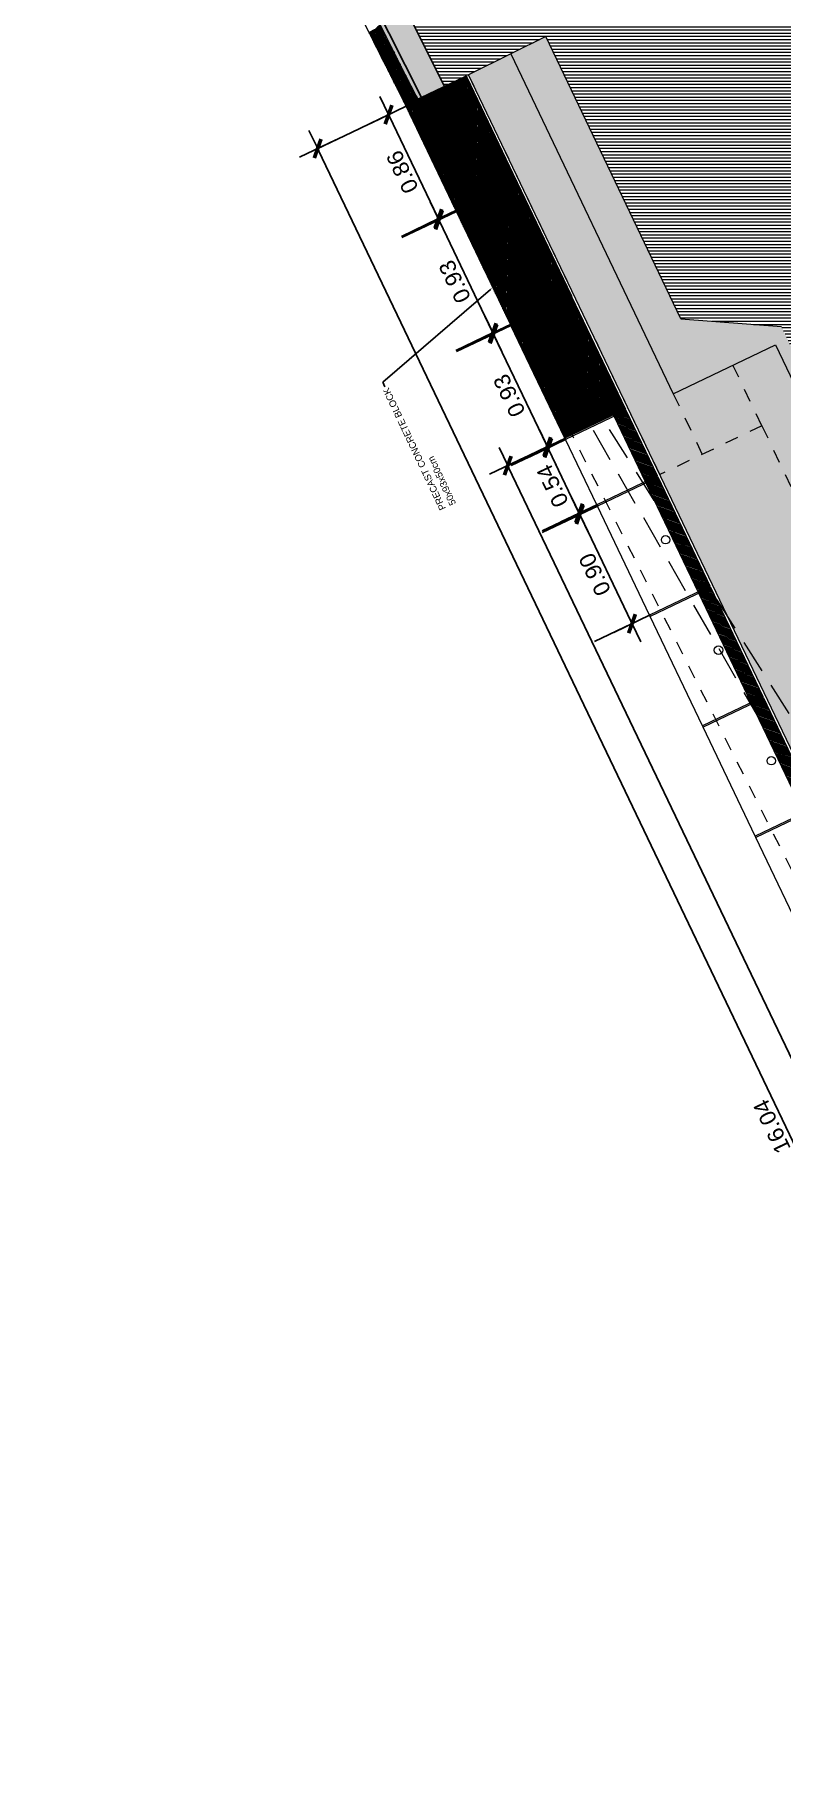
# Model space of a CAD drawing. Header units: metres. Extents: x 679304 to 680626, y 2747329 to 2750056.
# Drawn here: x 679416.84 to 679422.39, y 2747419.99 to 2747432.82 of the extents above; entities that cross this region are included whole.
import ezdxf
from ezdxf import colors
from ezdxf.entities.mleader import LeaderData, LeaderLine
from ezdxf.math import Vec2, Vec3

# ---------------------------------------------------------------- set-up
doc = ezdxf.new("R2010")
doc.units = ezdxf.units.M
doc.linetypes.add('HIDDEN', pattern=[0.375, 0.25, -0.125])
doc.linetypes.add('TRAZOS2', pattern=[9.524999999999999, 6.349999999999999, -3.174999999999999])
doc.layers.add('-aux', color=50, linetype='Continuous', plot=False)
doc.layers.add('00_Aux', color=5, linetype='Continuous', plot=False)
for name, color, linetype in [('01-TX', 7, 'Continuous'), ('01-TX-Dimensions_1-50', 157, 'Continuous'), ('COTAUX', 7, 'Continuous')]:
    doc.layers.add(name, color=color, linetype=linetype)
for name, color, linetype, lineweight in [('02-L-projecció', 6, 'Continuous', 5), ('02-L-seccionat', 4, 'Continuous', 5), ('3-TR Formigó', 252, 'Continuous', 0), ('3-TR terra compactada', 45, 'Continuous', 0)]:
    doc.layers.add(name, color=color, linetype=linetype, lineweight=lineweight)
for name, color, linetype, lineweight, true_color in [('02-L-projecció 2', 251, 'Continuous', 5, 0x636363), ('3-TR D formigó', 251, 'Continuous', 5, 0x666666), ('3-TR tot_u', 8, 'Continuous', 5, 0x787878)]:
    doc.layers.add(name, color=color, linetype=linetype, lineweight=lineweight, true_color=true_color)
doc.layers.add('EIT_3 TR sorra', color=9, linetype='Continuous', true_color=0xd8ceb0)
doc.styles.get("Standard").update_dxf_attribs({"font": 'arial.ttf'})
doc.dimstyles.new('E50', dxfattribs={"dimscale": 0.03, "dimtxt": 4, "dimasz": 0.5, "dimexe": 0.1, "dimexo": 15, "dimgap": 1, "dimtad": 1, "dimzin": 0, "dimdsep": 46, "dimtxsty": 'Standard', "dimblk1": 'LINCOT200', "dimblk2": 'LINCOT200', "dimsah": 1, "dimcen": 0.1, "dimdle": 0.1, "dimclrt": 256, "dimadec": 0, "dimazin": 0, "dimtfac": 0.0153846153846154, "dimtofl": 0, "dimtmove": 0, "dimatfit": 3, "dimldrblk": 'LINCOT200', "dimfxl": 1, "dimtolj": 1, "dimtzin": 0, "dimarcsym": 0})
pattern_1 = [(46.64256028450677, (-13.89004704868421, 36.61909676110372), (-0.0069254832040539, 0.0065393659777051), []), (136.6425602845066, (-13.89004704868421, 36.61909676110372), (-0.0065393659777051, -0.0069254832040539), [])]

# ---------------------------------------------------------------- blocks, each defined once
blk = doc.blocks.new('Long section P1')
at = {"layer": '3-TR D formigó'}
h = blk.add_hatch(dxfattribs=at)
h.set_pattern_fill('_USER', color=256, scale=0.008, angle=45.00369072608052, pattern_type=0)
h.set_pattern_definition([(153.2802747297608, (0.9859882984310387, 6.743982388172298), (-0.0035970122701185, -0.0071457331834191), [])])
h.paths.add_polyline_path([(27.17510962532833, 6.804863154888153), (28.10510962642729, 6.804863154422491), (28.10510962735861, 6.304452505428344), (27.17510962765664, 6.304452505428344)])
h = blk.add_hatch(color=256, dxfattribs=at)
h.dxf.hatch_style = 1
h.paths.add_polyline_path([(28.1151096271351, 6.804452502168715), (28.10510962735861, 6.804452501703053), (28.10510963015259, 6.304021812276914), (28.11510962946341, 6.304021812509745)])
h = blk.add_hatch(dxfattribs=at)
h.set_pattern_fill('_USER', color=256, scale=0.008, angle=45.00369072608052, pattern_type=0)
h.set_pattern_definition([(153.2802747297608, (1.925988298375159, 6.743982388172298), (-0.0035970122701185, -0.0071457331834191), [])])
h.paths.add_polyline_path([(28.11510962666944, 6.804863154422491), (29.0451096277684, 6.804863154655322), (29.04510962823406, 6.304452505428344), (28.11510962806642, 6.304452505195513)])
h = blk.add_hatch(color=256, dxfattribs=at)
h.dxf.hatch_style = 1
h.paths.add_polyline_path([(29.0551096284762, 6.80445250403136), (29.04510962869972, 6.804452503565698), (29.04510963102803, 6.304021814139559), (29.05510963080451, 6.304021813906729)])
h = blk.add_hatch(dxfattribs=at)
h.set_pattern_fill('_USER', color=256, scale=0.008, angle=45.00369072608052, pattern_type=0)
h.set_pattern_definition([(153.2802747297608, (3.072625186294317, 6.743551698047667), (-0.0035970122701185, -0.0071457331834191), [])])
h.paths.add_polyline_path([(29.05510962707922, 6.804432464763522), (29.91329468833283, 6.80443246429786), (29.91329468879849, 6.304021815769374), (29.0551096284762, 6.304021815769374)])
h = blk.add_hatch(color=256, dxfattribs=at)
h.dxf.hatch_style = 1
h.paths.add_polyline_path([(29.92329468810931, 6.804452505894005), (29.91329468879849, 6.804452505661174), (29.9132946911268, 6.304021816235035), (29.92329469090328, 6.304021815769374)])
h = blk.add_hatch(dxfattribs=at)
h.set_pattern_fill('_USER', color=256, scale=0.008, angle=45.00369072608052, pattern_type=0)
h.set_pattern_definition([(45.00369072608051, (14.82420446397737, 0.6952112559229136), (-0.0056572186258434, 0.0056564898496692), [])])
h.paths.add_polyline_path([(23.89304042886942, 6.304559259908273), (24.79304042924196, 6.304559260141104), (24.79304042831063, 6.404559285845607), (23.89304042933509, 6.404559285845607)])
h = blk.add_hatch(color=256, dxfattribs=at)
h.dxf.hatch_style = 1
h.paths.add_polyline_path([(24.80424042884261, 6.404559286311268), (24.79304042831063, 6.404559285845607), (24.79304042924196, 6.304559259209781), (24.80424042930827, 6.304559259675443)])
h = blk.add_hatch(dxfattribs=at)
h.set_pattern_fill('_USER', color=256, scale=0.008, angle=45.00369072608052, pattern_type=0)
h.set_pattern_definition([(45.00369072608051, (15.7354044644162, 0.6952112559229136), (-0.0056572186258434, 0.0056564898496692), [])])
h.paths.add_polyline_path([(24.80424042930827, 6.304559260141104), (25.70424042921513, 6.304559260141104), (25.70424042921513, 6.404559285612776), (24.80424042884261, 6.404559286311268)])
h = blk.add_hatch(color=256, dxfattribs=at)
h.dxf.hatch_style = 1
h.paths.add_polyline_path([(25.71544042928144, 6.404559285845607), (25.70424042921513, 6.404559285612776), (25.70424042921513, 6.30455925874412), (25.71544042881579, 6.304559259675443)])
h = blk.add_hatch(dxfattribs=at)
h.set_pattern_fill('_USER', color=256, scale=0.008, angle=45.00369072608052, pattern_type=0)
h.set_pattern_definition([(45.00369072608051, (16.64660446438938, 0.6952112554572523), (-0.0056572186258434, 0.0056564898496692), [])])
h.paths.add_polyline_path([(25.71544042881579, 6.304559260141104), (26.61544042918831, 6.304559259908273), (26.61544042918831, 6.404559285845607), (25.71544042928144, 6.404559285845607)])
h = blk.add_hatch(color=256, dxfattribs=at)
h.dxf.hatch_style = 1
h.paths.add_polyline_path([(26.62664042925462, 6.404559286311268), (26.61544042918831, 6.404559285845607), (26.61544042918831, 6.30455925874412), (26.6266404283233, 6.304559259675443)])
h = blk.add_hatch(dxfattribs=at)
h.set_pattern_fill('_USER', color=256, scale=0.008, angle=45.00369072608052, pattern_type=0)
h.set_pattern_definition([(45.00369072608051, (17.55780446436256, 0.6952112559229136), (-0.0056572186258434, 0.0056564898496692), [])])
h.paths.add_polyline_path([(27.16390962526202, 6.304559260141104), (27.16390962619334, 6.404559285845607), (26.62664042925462, 6.404559286311268), (26.62664042925462, 6.304559259675443)])
h = blk.add_hatch(color=256, dxfattribs=at)
h.dxf.hatch_style = 1
h.paths.add_polyline_path([(27.17510962532833, 6.404452504590153), (27.16390962619334, 6.404452504124492), (27.16390962526202, 6.304452477721497), (27.17510962486267, 6.304452478652819)])
h = blk.add_hatch(dxfattribs=at)
h.set_pattern_fill('ANSI33', color=256, scale=0.008)
h.set_pattern_definition([(45, (0.9324492402374744, 4.456153837032616), (-0.0359210244842766, 0.0359210244842766), []), (45, (0.9683702802285552, 4.456153837498277), (-0.0359210244842766, 0.0359210244842766), [0.0254, -0.0127])])
h.paths.add_polyline_path([(27.23019151343033, 4.99273471115157), (27.60592488572001, 5.643524000653997), (29.93329225039826, 5.643679985338345), (29.92875551243059, 5.934452500880302), (27.12664042785764, 5.934452504268847), (27.12664042878896, 5.092734711244702), (21.65944042894989, 5.092734711244702), (21.65944042988122, 4.441945421742275), (16.1922404281795, 4.441945421975106), (16.1922404281795, 3.870162899605929), (10.72504042787477, 3.870162899605929), (10.71988787036389, 3.770163531182333), (16.29224042873829, 3.770156301558017), (16.62236303137615, 4.341945421649143), (21.76299151498824, 4.341945421881973), (22.13872488681227, 4.992734710918739)])
at = {"layer": '3-TR Formigó'}
h = blk.add_hatch(dxfattribs=at)
h.set_pattern_fill('ANSI37', color=256, scale=0.003, angle=-16.63348232571425, style=0)
h.set_pattern_definition(pattern_1)
edge = h.paths.add_edge_path()
edge.add_line((30.11827202606947, 6.707743646344169), (30.11810098402202, 6.715937640983611))
edge.add_arc((30.06969397282228, 6.714927203487604), 0.0484175559456408, 1.195806237240635, 17.19482536362935)
edge.add_line((30.11594750918448, 6.729240487329661), (30.10956933908165, 6.749851603759452))
edge.add_arc((30.16415985440835, 6.766744796419516), 0.0571445912452475, 181.1958136972786, 197.1948328235611, ccw=False)
edge.add_line((30.10702770855278, 6.765552224824205), (30.10616944916546, 6.806668542092666))
edge.add_line((30.10616944916546, 6.806668541859835), (30.10537241632119, 6.806651904946193))
edge.add_line((30.10537241585553, 6.806651905179023), (30.10535480175168, 6.807495797984302))
edge.add_line((30.10535480175168, 6.80749579751864), (29.95956068905071, 6.804452503798529))
edge.add_line((29.95956068951637, 6.80445250403136), (29.95957830734551, 6.803608609596267))
edge.add_line((29.95957830734551, 6.803608609130606), (29.9587812749669, 6.803591976175084))
edge.add_line((29.9587812749669, 6.803591976873576), (29.95963953342289, 6.762475655879825))
edge.add_arc((29.90250739455223, 6.761283084750175), 0.0571445835472779, -14.803205982344593, 1.1958131439376984, ccw=False)
edge.add_line((29.95775529835373, 6.746682651806622), (29.95224278047681, 6.725823325803503))
edge.add_arc((29.99905330687762, 6.713452644180506), 0.0484175500573423, 165.196788977566, 181.1958081039554)
edge.add_line((29.95064630173147, 6.712442205520346), (29.9508173414506, 6.704248212045058))
edge.add_line((29.9508173414506, 6.704248211812227), (30.11827202606947, 6.707743646344169))
h = blk.add_hatch(dxfattribs=at)
h.set_pattern_fill('ANSI37', color=256, scale=0.003, angle=-16.63348232571425, style=0)
h.set_pattern_definition(pattern_1)
edge = h.paths.add_edge_path()
edge.add_line((30.21321450360119, 6.709721901919692), (30.21304346434772, 6.71791589539498))
edge.add_arc((30.16463644430042, 6.716905450448393), 0.0484175647144351, 1.195814585539368, 17.19483371192836)
edge.add_line((30.21088998671621, 6.731218744069337), (30.20451181568205, 6.751829858403652))
edge.add_arc((30.25910233613104, 6.768723047804087), 0.0571445948394351, 181.1958097152631, 197.1948288415452, ccw=False)
edge.add_line((30.20197018608451, 6.767530479934066), (30.20111192762852, 6.808646795339882))
edge.add_line((30.20111192762852, 6.808646795805543), (30.20031489524991, 6.808630159823223))
edge.add_line((30.20031489524991, 6.808630159590393), (30.20029728021473, 6.809474052395671))
edge.add_line((30.20029727974907, 6.80947405216284), (30.12701544864103, 6.807944371830672))
edge.add_line((30.12701544864103, 6.807944371830672), (30.12703306367621, 6.807100479491055))
edge.add_line((30.12703306414187, 6.807100479723885), (30.12623603222892, 6.807083847001194))
edge.add_line((30.12623603222892, 6.807083847001194), (30.12709429161623, 6.765967525774613))
edge.add_arc((30.06996215274558, 6.764774954412132), 0.0571445843779168, -14.803205882980308, 1.1958132433018136, ccw=False)
edge.add_line((30.12521005654708, 6.750174521468579), (30.11969753773883, 6.729315194766968))
edge.add_arc((30.1665080669336, 6.716944516636431), 0.0484175521528507, 165.1967932611937, 181.1958123875828)
edge.add_line((30.11810106085614, 6.715934073785319), (30.11827210243791, 6.707740080310031))
edge.add_line((30.11827210243791, 6.707740080310031), (30.21321450406686, 6.709721901919692))
h = blk.add_hatch(dxfattribs=at)
h.set_pattern_fill('ANSI37', color=256, scale=0.003, angle=-16.63348232571425, style=0)
h.set_pattern_definition(pattern_1)
edge = h.paths.add_edge_path()
edge.add_line((30.30815675947815, 6.711710789706557), (30.30798572069034, 6.719904782483354))
edge.add_arc((30.25957870017737, 6.718894334509968), 0.048417565249147, 1.195818494343008, 17.19483762073197)
edge.add_line((30.30583224259317, 6.73320763092488), (30.29945407155901, 6.753818745492026))
edge.add_arc((30.35404458828271, 6.770711933262646), 0.0571445912689597, 181.19580859546, 197.1948277217425, ccw=False)
edge.add_line((30.29691244289279, 6.769519366323947), (30.29605418350548, 6.810635682661086))
edge.add_line((30.29605418303982, 6.810635682661086), (30.29525715112686, 6.810619047377258))
edge.add_line((30.29525715019554, 6.810619047842919), (30.29523953562602, 6.811462938785552))
edge.add_line((30.29523953655735, 6.811462938087061), (30.22195770544931, 6.809933260316029))
edge.add_line((30.22195770544931, 6.809933260548859), (30.22197532001883, 6.809089366812258))
edge.add_line((30.22197532001883, 6.809089366812258), (30.22117828857154, 6.809072733391076))
edge.add_line((30.22117828810588, 6.809072733856737), (30.22203654749319, 6.767956412397325))
edge.add_arc((30.16490441001952, 6.766763838008046), 0.05714458315087, -14.803202650999026, 1.1958164752833227, ccw=False)
edge.add_line((30.22015231335536, 6.752163408091291), (30.21463979361579, 6.731304082321003))
edge.add_arc((30.26145032420755, 6.718933407682925), 0.0484175517564429, 165.1967971929975, 181.1958163193866)
edge.add_line((30.21304331719875, 6.717922961106523), (30.21321435784921, 6.709728968329727))
edge.add_line((30.21321435784921, 6.709728968795388), (30.30815675947815, 6.711710789939388))
h = blk.add_hatch(dxfattribs=at)
h.set_pattern_fill('ANSI37', color=256, scale=0.003, angle=-16.63348232571425, style=0)
h.set_pattern_definition(pattern_1)
edge = h.paths.add_edge_path()
edge.add_line((30.53934314008802, 6.716536550316959), (30.53917210036889, 6.724730543792247))
edge.add_arc((30.49076508637518, 6.723720098379999), 0.0484175589339795, 1.195815692870573, 17.19483481925908)
edge.add_line((30.53701862320304, 6.738033390138298), (30.53064045310021, 6.758644505636766))
edge.add_arc((30.5852309721522, 6.775537699460983), 0.0571445953741468, 181.1958130271206, 197.1948321534027, ccw=False)
edge.add_line((30.52809882164002, 6.774345128331333), (30.5272405622527, 6.815461446065455))
edge.add_line((30.52724056318402, 6.815461446065455), (30.52644353173673, 6.81544480822049))
edge.add_line((30.52644353173673, 6.81544480798766), (30.52642591577023, 6.816288700094446))
edge.add_line((30.52642591577023, 6.816288699861615), (30.32689793175086, 6.812123770359903))
edge.add_line((30.32689793128521, 6.812123770825564), (30.32691554585472, 6.811279877321794))
edge.add_line((30.32691554585472, 6.811279877088963), (30.32611851533875, 6.811263242503628))
edge.add_line((30.32611851580441, 6.811263242270797), (30.3269767742604, 6.770146923372521))
edge.add_arc((30.26984462793917, 6.76895435154438), 0.0571445918536634, -14.803204988702817, 1.195814137579589, ccw=False)
edge.add_line((30.32509253919125, 6.754353917669504), (30.31958001991734, 6.733494591433554))
edge.add_arc((30.36639054864645, 6.72112391446717), 0.0484175511240079, 165.1967951098214, 181.1958142362106)
edge.add_line((30.31798354256898, 6.720113470684736), (30.3181545836851, 6.71191947767511))
edge.add_line((30.3181545836851, 6.711919477442279), (30.53934314008802, 6.71653655054979))
at = {"layer": '3-TR terra compactada'}
h = blk.add_hatch(dxfattribs=at)
h.set_pattern_fill('LINE', color=256, scale=0.0075, angle=-115.5575462492015, style=0)
h.set_pattern_definition([(244.4424537507984, (1.000000000465661, 2.499999999534338), (0.0214825048844089, -0.0102731270867905), [])])
h.paths.add_polyline_path([(10.71988786989823, 5.267380715497663), (10.46988786989823, 5.267380715497663), (3.121245155110955, 2.934974295552819), (3.121245155110955, 2.301979742245748), (2.170754761900752, 2.301979742478579), (2.170754756778478, 2.684450435684993), (1.84492399264127, 2.687072572764009), (0, 2.722765030805021), (-4.656613e-10, 0), (34.51064929459244, 0), (34.51531785260886, 6.562653443310409), (29.9232946918346, 6.482318322639912), (29.93329225039854, 5.643679985320426), (27.60592488572001, 5.643524000653997), (27.23019151389599, 4.99273470765911), (22.13872488681227, 4.992734710918739), (21.76299151498824, 4.341945421881973), (16.62236303137615, 4.341945421649143), (16.29224042873829, 3.770156301558017), (10.71988787036389, 3.770163531182333)])
at = {"layer": '3-TR tot_u'}
h = blk.add_hatch(dxfattribs=at)
h.set_pattern_fill('AR-CONC', color=256, scale=0.0003, angle=91.91934116599445)
h.set_pattern_definition([(141.9193411659944, (0, 0), (0.0029484937811167, 0.0547848894337911), [0.005715, -0.062865]), (86.91934116599444, (0, 0), (-0.0569307791074688, -0.01248678934696), [0.004572, -0.050292175251]), (192.3707858659943, (0.0002457080408931, 0.0045653926208615), (-0.053982282986452, 0.042298100020959), [0.00485700264, -0.05342707338]), (138.1035411659945, (-0.0152314500883222, -0.0005104267038405), (0.0098818830942187, 0.0817005185046105), [0.0085725, -0.0942975]), (188.5548987759944, (-0.0144079672172666, 0.0062979436479509), (-0.0765715746196891, 0.0686952025988613), [0.007285506942, -0.080140682448]), (83.10349233599452, (-0.0152314500883222, -0.0005104267038405), (-0.0765715746161699, 0.0686952026030237), [0.006857990121, -0.075437919576]), (112.9193411659944, (-0.0116788009181619, 0.0072329048998654), (0.0291389610729886, 0.046486336095682), [0.005715, -0.062865]), (57.91934116599447, (-0.0116788009181619, 0.0072329048998654), (-0.0558463615775727, 0.0166795287715635), [0.004572, -0.050292]), (163.3707861659945, (-0.0092505537904799, 0.011106766294688), (-0.0267074007862293, 0.0631658647563311), [0.00485700264, -0.05342698128]), (129.4193411659944, (0, 0), (-0.0253833137763257, 7.64717712154e-05), [0, -0.0496824, 0, -0.051054, 0, -0.0504825]), (99.41934116599445, (0, 0), (-0.0307086994852613, 0.0190280612286989), [0, -0.0291084, 0, -0.0485394, 0, -0.0192405]), (59.41934116599445, (0.0005691265687346, -0.0169830669183284), (0.0003552762342124, 0.0407119183935983), [0, -0.01905, 0, -0.059436, 0, -0.078867]), (49.41934116599447, (0.0008243387565017, -0.0245987917296589), (-0.0091120353357854, 0.0441583433365859), [0, -0.024765, 0, -0.0394716, 0, -0.056007])])
h.paths.add_polyline_path([(29.92329469276592, 6.482236565556377), (34.51064929412678, 6.562571686226874), (34.51064929459244, 6.769649593159556), (29.92329469230026, 6.673365999944508)])
h = blk.add_hatch(dxfattribs=at)
h.set_pattern_fill('AR-CONC', color=256, scale=0.001, angle=90.26570526823643)
h.set_pattern_definition([(140.2657052682364, (0, 0), (0.015094048204164, 0.1822566261451429), [0.01905, -0.2095499999999999]), (85.26570526823643, (0, 0), (-0.1908913524536957, -0.0361290523655072), [0.01524, -0.1676405841699999]), (190.7171499682364, (0.0012578340247273, 0.0151880029588938), (-0.1757972964594494, 0.1461275733350754), [0.0161900088, -0.1780902445999999]), (136.4499052682364, (-0.0507994536310434, -0.0002355808392167), (0.0407847698064164, 0.2712710937435791), [0.028575, -0.3143249999999999]), (186.9012628782364, (-0.0474007506854832, 0.0223703235387802), (-0.248524405585019, 0.2362541636179226), [0.02428502314, -0.26713560816]), (81.4498564382365, (-0.0507994536310434, -0.0002355808392167), (-0.2485244055728927, 0.236254163631453), [0.02285996707, -0.25145973192]), (111.2657052682364, (-0.0382173806428909, 0.0252230414189398), (0.1015609996681333, 0.1520870071589396), [0.01905, -0.2095499999999999]), (56.26570526823645, (-0.0382173806428909, 0.0252230414189398), (-0.1844725872360155, 0.0609472077343225), [0.01524, -0.16764]), (161.7171502682364, (-0.0297539639286697, 0.0378969581797719), (-0.0829115885169779, 0.2130342145507936), [0.0161900088, -0.1780899375999999]), (127.7657052682364, (0, 0), (-0.0845684527995312, 0.0026964532210802), [0, -0.165608, 0, -0.17018, 0, -0.168275]), (97.76570526823637, (0, 0), (-0.1004893681048352, 0.066354365092064), [0, -0.097028, 0, -0.1617979999999999, 0, -0.064135]), (57.76570526823642, (0.0002626720815897, -0.0566413912456483), (0.0050998925121989, 0.1356157037433498), [0, -0.0635, 0, -0.1981199999999999, 0, -0.2628899999999998]), (47.76570526823642, (0.0003804634325206, -0.0820411178283394), (-0.0261131541353712, 0.1480096753778696), [0, -0.08255, 0, -0.1315719999999999, 0, -0.1866899999999999])])
h.paths.add_polyline_path([(21.15944042848423, 6.284452497027814), (15.6922404281795, 6.284452489111572), (15.69224042864516, 4.791945421602576), (21.15944042894989, 4.791945422068238), (21.15944042894989, 5.442734710872173)])
h.paths.add_polyline_path([(16.1922404281795, 4.441945421975106), (15.69224042911082, 4.441945421975106), (15.69224042864516, 4.2201628992334), (16.19224042864516, 4.2201628992334)])
h.paths.add_polyline_path([(21.65944042894989, 4.791945422068238), (21.15944042894989, 4.791945422068238), (15.69224042864516, 4.791945421602576), (15.69224042911082, 4.441945421975106), (16.1922404281795, 4.441945421975106), (21.65944042988122, 4.441945421742275)])
h.paths.add_polyline_path([(21.65944042894989, 5.092734711244702), (21.15944042988122, 5.092734711244702), (21.15944042894989, 4.791945422068238), (21.65944042894989, 4.791945422068238)])
h.paths.add_polyline_path([(27.12664042878896, 5.092734711244702), (27.12664042878896, 5.442734711803495), (21.15944042894989, 5.442734710872173), (21.15944042988122, 5.092734711244702)])
h.paths.add_polyline_path([(27.12664042785764, 5.442734711570665), (27.12664042808866, 5.934452500646561), (29.92875551190955, 5.93445249818934), (29.923294685781, 6.284452503779903), (21.15944042848423, 6.284452497027814), (21.15944042894989, 5.442734710872173)])
at = {"layer": 'EIT_3 TR sorra'}
h = blk.add_hatch(dxfattribs=at)
h.set_pattern_fill('ANSI36', color=256, scale=0.001075, angle=0.6283595742543245, style=0, double=1)
h.set_pattern_definition([(45.62835957425428, (2.250301951542496, -64.10612964630127), (0.0017371882011027, 0.0066564220950937), [0.0085328125000001, -0.0017065625, 0, -0.0017065625])])
edge = h.paths.add_edge_path()
edge.add_line((29.95081748394296, 6.704241342842578), (29.92329469230026, 6.703680438222363))
edge.add_line((29.92329469230026, 6.703680438455194), (29.92329469230026, 6.802961041452363))
edge.add_line((29.92329469323158, 6.802961040986701), (29.95878134481609, 6.803588601527735))
edge.add_line((29.95878134388476, 6.803588601993396), (29.95963967405259, 6.762468786211684))
edge.add_arc((29.90250753145665, 6.761276211123913), 0.0571445881346007, -14.80320205482792, 1.1958170714829066, ccw=False)
edge.add_line((29.95775543991476, 6.746675780974328), (29.9522429201752, 6.725816456833854))
edge.add_arc((29.99905344424769, 6.713445782661437), 0.048417545942502, 165.1967963721671, 181.1958154983801)
edge.add_line((29.9506464432925, 6.71243533771485), (29.95081748394296, 6.70424134330824))
edge.add_line((29.95081748394296, 6.704241342842578), (29.92329469230026, 6.703680438222363))
h = blk.add_hatch(dxfattribs=at)
h.set_pattern_fill('ANSI36', color=256, scale=0.001075, angle=0.6283595742543245, style=0, double=1)
h.set_pattern_definition([(45.62835957425428, (2.155359480530023, -64.10810816427693), (0.0017371882011027, 0.0066564220950937), [0.0085328125000001, -0.0017065625, 0, -0.0017065625])])
edge = h.paths.add_edge_path()
edge.add_line((30.11827210197225, 6.707740081707015), (30.1181010613218, 6.715934075647965))
edge.add_arc((30.06969405570999, 6.714923632331192), 0.0484175509680829, 1.195813207917094, 17.19483233402907)
edge.add_line((30.11594758508727, 6.729236920364201), (30.1095694154501, 6.749848040519282))
edge.add_arc((30.16415993217379, 6.76674123480916), 0.057144593164391, 181.1958150851755, 197.1948342113936, ccw=False)
edge.add_line((30.10702778445557, 6.765548661351203), (30.10616945382208, 6.806668473873287))
edge.add_line((30.10616945382208, 6.806668473640456), (30.12623596098274, 6.807087337365373))
edge.add_line((30.12623596098274, 6.807087337598204), (30.12709429208189, 6.765967526938766))
edge.add_arc((30.06996213598177, 6.76477495371364), 0.0571446018212275, -14.803203796346224, 1.1958153299643186, ccw=False)
edge.add_line((30.12521005701274, 6.750174517743289), (30.11969753773883, 6.729315194999799))
edge.add_arc((30.16650805762038, 6.716944518499076), 0.0484175430163579, 165.1967919712658, 181.195811097478)
edge.add_line((30.11810105992481, 6.715934076812118), (30.11827210150659, 6.707740081474184))
h = blk.add_hatch(dxfattribs=at)
h.set_pattern_fill('ANSI36', color=256, scale=0.001075, angle=0.6283595742543245, style=0, double=1)
h.set_pattern_definition([(45.62835957425428, (2.41775664081797, -64.1026344045531), (0.0017371882011027, 0.0066564220950937), [0.0085328125000001, -0.0017065625, 0, -0.0017065625])])
edge = h.paths.add_edge_path()
edge.add_line((30.21321457950398, 6.709718404803425), (30.21304353652522, 6.717912397813051))
edge.add_arc((30.16463652113453, 6.716901955660432), 0.0484175600516579, 1.195811467825424, 17.1948305939375)
edge.add_line((30.21089006122202, 6.731215244391933), (30.20451189205051, 6.751826363382861))
edge.add_arc((30.25910240644589, 6.76871955441311), 0.0571445901523396, 181.1958121754126, 197.194831301631, ccw=False)
edge.add_line((30.20197026105598, 6.767526984680444), (30.20111192995682, 6.808646796736866))
edge.add_line((30.20111192949116, 6.808646796038374), (30.22117843711749, 6.809065662557259))
edge.add_line((30.22117843758315, 6.809065662790089), (30.22203676775098, 6.767945849336683))
edge.add_arc((30.16490462422371, 6.766753277741372), 0.0571445885310086, -14.803205386173317, 1.1958137401375097, ccw=False)
edge.add_line((30.22015253268182, 6.752152844332158), (30.21464001387358, 6.731293520424515))
edge.add_arc((30.26145053794607, 6.71892283950001), 0.048417547565957, 165.1967886258321, 181.195807752045)
edge.add_line((30.21304353512824, 6.717912400607019), (30.21321457857266, 6.709718403406441))
h = blk.add_hatch(dxfattribs=at)
h.set_pattern_fill('ANSI36', color=256, scale=0.001075, angle=0.6283595742543245, style=0, double=1)
h.set_pattern_definition([(45.62835957425428, (2.617639122530817, -64.09845500346273), (0.0017371882011027, 0.0066564220950937), [0.0085328125000001, -0.0017065625, 0, -0.0017065625])])
edge = h.paths.add_edge_path()
edge.add_line((30.31815465539694, 6.711915985681116), (30.30815683491528, 6.711707291426137))
edge.add_line((30.30815683491528, 6.711707291193306), (30.30798579286784, 6.719901283970102))
edge.add_arc((30.25957878027111, 6.71889084437862), 0.0484175570396068, 1.195808033591533, 17.19482715970392)
edge.add_line((30.30583231756464, 6.733204130083322), (30.29945414699614, 6.753815249772742))
edge.add_arc((30.35404465999454, 6.770708438474684), 0.0571445874076442, 181.1958109215789, 197.1948300477975, ccw=False)
edge.add_line((30.2969125173986, 6.769515869906172), (30.29605418583378, 6.810635682661086))
edge.add_line((30.29605418536812, 6.810635682428255), (30.32611851440743, 6.811263242736458))
edge.add_line((30.32611851533875, 6.811263242736458), (30.3269768464379, 6.770143429283052))
edge.add_arc((30.26984470058233, 6.768950855359435), 0.0571445916553602, -14.803203323043988, 1.1958158032663846, ccw=False)
edge.add_line((30.32509261136875, 6.754350423347204), (30.3195800925605, 6.733491099439561))
edge.add_arc((30.36639061477035, 6.72112042363733), 0.0484175444794281, 165.1967941717165, 181.1958132979297)
edge.add_line((30.31798361521214, 6.720109981019049), (30.31815465539694, 6.711915985913947))
edge.add_line((30.31815465539694, 6.711915985681116), (30.30815683491528, 6.711707291426137))
h = blk.add_hatch(dxfattribs=at)
h.set_pattern_fill('ANSI36', color=256, scale=0.001075, angle=0.6283595742543245, style=0, double=1)
h.set_pattern_definition([(63.90440218447532, (47.94241505255922, 255.3754682918079), (-0.0004378649458584, 0.006865424403727), [0.0085328125000001, -0.0017065625, 0, -0.0017065625])])
h.paths.add_polyline_path([(29.92329469230026, 6.673365999944508), (34.51064929459244, 6.769649593159556), (34.48913528909907, 6.798973392229527), (29.92329469230026, 6.703680438455194)])
at = {"layer": '-aux'}
for points in [[(28.1151096271351, 6.804452502168715), (28.10510962735861, 6.804452501703053), (28.10510963015259, 6.304021812276914), (28.11510962946341, 6.304021812509745)], [(29.0551096284762, 6.80445250403136), (29.04510962869972, 6.804452503565698), (29.04510963102803, 6.304021814139559), (29.05510963080451, 6.304021813906729)], [(29.92329468810931, 6.804452505894005), (29.91329468879849, 6.804452505661174), (29.9132946911268, 6.304021816235035), (29.92329469090328, 6.304021815769374)]]:
    blk.add_lwpolyline(points, close=True, dxfattribs=at)
for points in [[(29.95081748394296, 6.704241342842578), (29.92329469230026, 6.703680438455194), (29.92329469323158, 6.802961040986701), (29.95878134388476, 6.803588601993396), (29.95963967405259, 6.762468785978853, -0.0699225111484148), (29.95775543991476, 6.746675780974328), (29.95224292110652, 6.725816456601023, 0.0699225111479849), (29.9506464432925, 6.71243533771485), (29.95081748394296, 6.704241342842578), (29.92329469230026, 6.703680438455194)], [(30.11827210150659, 6.707740081939846), (30.11827210197225, 6.707740081707015), (30.11810106225312, 6.715934075415134, 0.0699225111475427), (30.11594758508727, 6.729236920364201), (30.1095694154501, 6.749848040286451, -0.0699225111480096), (30.10702778445557, 6.765548661351203), (30.10616945382208, 6.806668473640456), (30.12623596098274, 6.807087337598204), (30.12709429208189, 6.765967526938766, -0.0699225111484148), (30.12521005701274, 6.750174517743289), (30.11969753727317, 6.729315195698291, 0.0699225111479849), (30.11810105992481, 6.715934076812118), (30.11827210150659, 6.707740081939846), (30.11827210197225, 6.707740081707015)], [(30.21321457857266, 6.709718403406441), (30.21321457950398, 6.709718404803425), (30.21304353605956, 6.717912397813051, 0.0699225111475427), (30.21089006122202, 6.731215244391933), (30.20451189111919, 6.751826363615691, -0.0699225111480096), (30.20197026105598, 6.767526984680444), (30.20111192949116, 6.808646796038374), (30.22117843758315, 6.809065662790089), (30.22203676821664, 6.767945848871022, -0.0699225111484148), (30.22015253268182, 6.752152844332158), (30.21464001387358, 6.731293520424515, 0.0699225111479849), (30.21304353512824, 6.717912400607019), (30.21321457857266, 6.709718403406441), (30.21321457950398, 6.709718404803425)], [(30.31815465539694, 6.711915985681116), (30.30815683491528, 6.711707291193306), (30.30798579286784, 6.719901283737272, 0.0699225111475427), (30.30583231756464, 6.733204130083322), (30.29945414699614, 6.753815250005573, -0.0699225111480096), (30.2969125173986, 6.769515869906172), (30.29605418536812, 6.810635682428255), (30.32611851533875, 6.811263242736458), (30.32697684597224, 6.770143429515883, -0.0699225111484148), (30.32509261136875, 6.754350423347204), (30.31958009209484, 6.733491099439561, 0.0699225111479849), (30.31798361521214, 6.720109981019049), (30.31815465539694, 6.711915985681116), (30.30815683491528, 6.711707291193306)]]:
    blk.add_lwpolyline(points, format="xyb", dxfattribs=at)
at = {"layer": '00_Aux'}
for points in [[(29.92329469230026, 6.673365999944508), (34.51064929459244, 6.769649593159556)], [(29.92329469276592, 6.482236565556377), (34.51064929412678, 6.562571686226874)]]:
    blk.add_lwpolyline(points, dxfattribs=at)
at = {"layer": '02-L-projecció', "linetype": 'TRAZOS2', "ltscale": 0.01}
for points in [[(36.04808124760166, 6.934192469110712), (13.86983875045553, 6.465161581523716)], [(26.6266404427588, 5.442734711105003), (26.6266404427588, 6.284452504478394), (29.923294685781, 6.284452503779903)], [(27.12664042780226, 5.934452500646561), (26.6266404138878, 5.934452503919601)], [(26.62664044136182, 5.442734714830294), (21.15944042894989, 5.442734710872173), (21.15944042894989, 4.791945422068238), (15.69224042864516, 4.791945421602576), (15.69224042864516, 4.2201628992334), (11.16988787055015, 4.220162899699062), (11.16988786961883, 5.582215396687388)], [(26.6266404427588, 5.442734711105003), (27.1266404427588, 5.442734711105003)]]:
    blk.add_lwpolyline(points, dxfattribs=at)
at = {"layer": '02-L-projecció'}
for points in [[(22.98184042889625, 6.804559285519644), (23.88184042973444, 6.804559285752475)], [(23.89304042933509, 6.804559285752475), (24.79304042924196, 6.804559285519644)], [(24.80424042884261, 6.804559285752475), (25.70424042874947, 6.804559285752475)], [(25.71544042928144, 6.804559285519644), (26.61544042918831, 6.804559285752475)], [(26.62664042925462, 6.804559286218136), (27.16390962572769, 6.804452504497021)], [(29.93329225039854, 5.643679985320426), (29.92875551190955, 5.93445249818934)], [(27.60592488572001, 5.643524000653997), (27.23019151389599, 4.99273471115157)], [(27.60592488572001, 5.643524000653997), (29.93329225039854, 5.643679985320426)]]:
    blk.add_lwpolyline(points, dxfattribs=at)
for centre in [(24.34864042978734, 6.454559287521988), (25.25984042929485, 6.454559287521988), (26.17104042926803, 6.454559287289157)]:
    blk.add_circle(centre, 0.0315, dxfattribs=at)
at = {"layer": '02-L-projecció 2', "linetype": 'HIDDEN'}
for points in [[(10.32010414497927, 5.590077582746744), (12.06988739082589, 5.601199615281075), (15.29524358967319, 5.684452505782246), (29.95956068858504, 6.804452505428344)], [(11.16988787008449, 4.647635691799223), (15.29958445904776, 5.07452964130789), (29.74844286032021, 6.794452506583184)]]:
    blk.add_lwpolyline(points, dxfattribs=at)
at = {"layer": '02-L-projecció 2'}
for points in [[(23.88184042926878, 6.30455925874412), (23.88184042973444, 6.804559285752475)], [(23.88184042973444, 6.804559285752475), (23.89304042933509, 6.804559285752475)], [(23.89304042886942, 6.304559259908273), (23.89304042933509, 6.804559285752475)], [(24.79304042924196, 6.30455925874412), (24.79304042924196, 6.804559285519644)], [(24.79304042924196, 6.804559285519644), (24.80424042884261, 6.804559285752475)], [(24.80424042930827, 6.304559260141104), (24.80424042884261, 6.804559285752475)], [(25.70424042921513, 6.30455925874412), (25.70424042874947, 6.804559285752475)], [(25.70424042874947, 6.804559285752475), (25.71544042928144, 6.804559285519644)], [(25.71544042881579, 6.304559260141104), (25.71544042928144, 6.804559285519644)], [(26.61544042918831, 6.30455925874412), (26.61544042918831, 6.804559285752475)], [(26.61544042918831, 6.804559285752475), (26.62664042925462, 6.804559286218136)], [(26.62664042925462, 6.304559259675443), (26.62664042925462, 6.804559286218136)], [(27.16390962526202, 6.304452477488666), (27.16390962572769, 6.804452504497021)], [(27.16390962572769, 6.804452504497021), (27.175109625794, 6.804452504497021)], [(27.175109625794, 6.30445247888565), (27.175109625794, 6.804452504497021)], [(24.79304042831063, 6.404559285845607), (24.80424042884261, 6.404559286311268)], [(25.70424042921513, 6.404559285612776), (25.71544042928144, 6.404559285845607)], [(26.61544042918831, 6.404559285845607), (26.62664042925462, 6.404559286311268)], [(27.16390962619334, 6.404452504124492), (27.17510962532833, 6.404452504590153)]]:
    blk.add_lwpolyline(points, dxfattribs=at)
at = {"layer": '02-L-seccionat'}
for points in [[(27.17510962532833, 6.804863154888153), (28.10510962642729, 6.804863154422491), (28.10510962735861, 6.304452505428344), (27.17510962765664, 6.304452505428344)], [(28.11510962666944, 6.804863154422491), (29.0451096277684, 6.804863154655322), (29.04510962823406, 6.304452505428344), (28.11510962806642, 6.304452505195513)], [(29.05510962707922, 6.804432464763522), (29.91329468833283, 6.80443246429786), (29.91329468879849, 6.304021815769374), (29.0551096284762, 6.304021815769374)]]:
    blk.add_lwpolyline(points, close=True, dxfattribs=at)
for points in [[(30.11827202606947, 6.707743646344169), (30.11810098448768, 6.715937640983611, 0.0699225111487571), (30.11594750918448, 6.729240487329661), (30.10956933908165, 6.749851603526622, -0.0699225111482901), (30.10702770855278, 6.765552224824205), (30.10616944916546, 6.806668541859835), (30.10537241585553, 6.806651905179023), (30.10535480175168, 6.80749579751864), (29.95956068951637, 6.80445250403136), (29.95957830734551, 6.803608609130606), (29.9587812749669, 6.803591976873576), (29.95963953342289, 6.762475655646994, -0.0699225111482901), (29.95775529835373, 6.746682651806622), (29.95224278047681, 6.725823326036334, 0.0699225111487571), (29.95064630173147, 6.712442205520346), (29.9508173414506, 6.704248211812227)], [(30.21321450360119, 6.709721901919692), (30.21304346388206, 6.71791589539498, 0.0699225111487571), (30.21088998671621, 6.731218744069337), (30.20451181661338, 6.751829857937991, -0.0699225111482901), (30.20197018608451, 6.767530479934066), (30.20111192762852, 6.808646795805543), (30.20031489524991, 6.808630159590393), (30.20029727974907, 6.80947405216284), (30.12701544864103, 6.807944371830672), (30.12703306414187, 6.807100479723885), (30.12623603222892, 6.807083847001194), (30.12709429161623, 6.765967525308951, -0.0699225111482901), (30.12521005654708, 6.750174521468579), (30.11969753773883, 6.729315194534137, 0.0699225111487571), (30.11810106085614, 6.715934073785319), (30.11827210243791, 6.707740080310031)], [(30.30815675947815, 6.711710789706557), (30.30798572162166, 6.719904782483354, 0.0699225111487571), (30.30583224259317, 6.73320763092488), (30.29945407155901, 6.753818745259195, -0.0699225111482901), (30.29691244289279, 6.769519366323947), (30.29605418303982, 6.810635682661086), (30.29525715019554, 6.810619047842919), (30.29523953655735, 6.811462938087061), (30.22195770544931, 6.809933260548859), (30.22197532001883, 6.809089366812258), (30.22117828810588, 6.809072733856737), (30.22203654795885, 6.767956412397325, -0.0699225111482901), (30.22015231335536, 6.752163408091291), (30.21463979408145, 6.731304082553833, 0.0699225111487571), (30.21304331719875, 6.717922961106523), (30.21321435784921, 6.709728968795388)], [(30.53934314008802, 6.716536550316959), (30.53917210083455, 6.724730543559417, 0.0699225111487571), (30.53701862320304, 6.738033390138298), (30.53064045310021, 6.758644505869597, -0.0699225111482901), (30.52809882164002, 6.774345128331333), (30.52724056318402, 6.815461446065455), (30.52644353173673, 6.81544480798766), (30.52642591577023, 6.816288699861615), (30.32689793128521, 6.812123770825564), (30.32691554585472, 6.811279877088963), (30.32611851580441, 6.811263242270797), (30.3269767742604, 6.770146923605352, -0.0699225111482901), (30.32509253919125, 6.754353917669504), (30.31958001991734, 6.733494590967893, 0.0699225111487571), (30.31798354256898, 6.720113470684736), (30.3181545836851, 6.711919477442279)]]:
    blk.add_lwpolyline(points, format="xyb", close=True, dxfattribs=at)
for points in [[(29.95956068625674, 6.804452505428344), (34.51064929412678, 6.899452504701912)], [(23.89304042886942, 6.304559259908273), (24.79304042924196, 6.304559260141104), (24.79304042831063, 6.404559285845607), (23.89304042933509, 6.404559285845607), (23.89304042886942, 6.304559259908273)], [(24.80424042930827, 6.304559260141104), (25.70424042921513, 6.304559260141104), (25.70424042921513, 6.404559285612776), (24.80424042884261, 6.404559286311268), (24.80424042930827, 6.304559260141104)], [(25.71544042881579, 6.304559260141104), (26.61544042918831, 6.304559259908273), (26.61544042918831, 6.404559285845607), (25.71544042928144, 6.404559285845607), (25.71544042881579, 6.304559260141104)], [(26.62664042925462, 6.304559259675443), (27.16390962526202, 6.304559260141104), (27.16390962619334, 6.404559285845607), (26.62664042925462, 6.404559286311268), (26.62664042925462, 6.304559259675443)], [(13.87002394301817, 6.284452486317604), (29.92329468904063, 6.284452509600669)], [(29.92875551190955, 5.93445249818934), (29.92329468587156, 6.28445249797576)], [(29.92875551190955, 5.93445249818934), (27.1266404273366, 5.934452500413732), (27.12664042878896, 5.092734711244702), (21.65944042894989, 5.092734711244702), (21.65944042988122, 4.441945421742275), (16.1922404281795, 4.441945421975106), (16.1922404281795, 3.870162899605929), (10.71988787036389, 3.870162899605929), (10.71988787036389, 5.267380715497663)]]:
    blk.add_lwpolyline(points, dxfattribs=at)
blk = doc.blocks.new('LINCOT200')
for p, q in [((0, -9.999961704014426), (0, 10.00003829598554)), ((3.695e-13, 3.82959855756e-05), (10.00000000000051, 3.82959855756e-05))]:
    blk.add_line(p, q)
at = {"const_width": 1.875}
blk.add_lwpolyline([(3.535533801624467, -3.535495714255787), (-3.535533950636761, 3.535572157214076)], dxfattribs=at)
at = {"layer": 'COTAUX'}
blk.add_line((0, 0), (-1.249999999999914, 0), dxfattribs=at)
blk = doc.blocks.new('*D108')
at = {"layer": '01-TX-Dimensions_1-50', "color": 0, "lineweight": -2, "transparency": 16777216}
for p, q in [((679419.1950172283, 2747432.096565384), (679418.9405753659, 2747431.974888797)), ((679425.8582453345, 2747417.516078342), (679418.9497530921, 2747431.962650769)), ((679426.1163373014, 2747417.622873538), (679425.8620101479, 2747417.501251805))]:
    blk.add_line(p, q, dxfattribs=at)
at = {"layer": 'DEFPOINTS', "color": 0, "transparency": 16777216}
for p in [(679419.6009857001, 2747432.290703478), (679418.9432818223, 2747431.976183051), (679426.5223057736, 2747417.817011633)]:
    blk.add_point(p, dxfattribs=at)
at = {"layer": '01-TX-Dimensions_1-50', "color": 0, "lineweight": -2, "transparency": 16777216, "xscale": 0.015, "yscale": 0.015, "zscale": 0.015}
for p, rotation in [((679418.9432818223, 2747431.976183051), 115.5575828872426), ((679425.8647166044, 2747417.50254606), 295.5575828872426)]:
    blk.add_blockref('LINCOT200', p, dxfattribs=dict(at, rotation=rotation))
at = {"layer": '01-TX-Dimensions_1-50', "transparency": 16777216, "insert": (679422.3216609056, 2747424.699989571), "char_height": 0.12, "attachment_point": 5, "rotation": 115.55758288724267}
blk.add_mtext('\\A1;16.04', dxfattribs=at)
blk = doc.blocks.new('*D109')
at = {"layer": '01-TX-Dimensions_1-50', "color": 0, "lineweight": -2, "transparency": 16777216}
for p, q in [((679420.3763014363, 2747429.62629717), (679420.3544761288, 2747429.615860095)), ((679420.3636538553, 2747429.603622066), (679426.0476769203, 2747417.717576892)), ((679426.0731704124, 2747417.713141222), (679426.0514417335, 2747417.702750355))]:
    blk.add_line(p, q, dxfattribs=at)
at = {"layer": 'DEFPOINTS', "color": 0, "transparency": 16777216}
for p in [(679420.7822699083, 2747429.820435264), (679426.4791388845, 2747417.907279316), (679426.0541481903, 2747417.704044608)]:
    blk.add_point(p, dxfattribs=at)
at = {"layer": '01-TX-Dimensions_1-50', "color": 0, "lineweight": -2, "transparency": 16777216, "xscale": 0.015, "yscale": 0.015, "zscale": 0.015}
for p, rotation in [((679420.3571825855, 2747429.617154348), 115.5575828872426), ((679426.0541481903, 2747417.704044608), 295.5575828872426)]:
    blk.add_blockref('LINCOT200', p, dxfattribs=dict(at, rotation=rotation))
at = {"layer": '01-TX-Dimensions_1-50', "transparency": 16777216, "insert": (679423.123290157, 2747423.621206838), "char_height": 0.12, "attachment_point": 5, "rotation": 115.55758288724267}
blk.add_mtext('\\A1;13.21', dxfattribs=at)
blk = doc.blocks.new('*D137')
at = {"layer": '01-TX-Dimensions_1-50', "color": 0, "lineweight": -2, "transparency": 16777216}
for p, q in [((679420.3813170042, 2747429.616761294), (679420.6540289832, 2747429.746852276)), ((679420.6631949191, 2747429.734605415), (679420.8815992501, 2747429.276760631)), ((679420.6126378037, 2747429.131839494), (679420.8853497828, 2747429.261930476))]:
    blk.add_line(p, q, dxfattribs=at)
at = {"layer": 'DEFPOINTS', "color": 0, "transparency": 16777216}
for p in [(679420.7874722563, 2747429.810508323), (679420.8880574844, 2747429.263222123), (679421.0187930559, 2747429.325586523)]:
    blk.add_point(p, dxfattribs=at)
at = {"layer": '01-TX-Dimensions_1-50', "color": 0, "lineweight": -2, "transparency": 16777216, "xscale": 0.015, "yscale": 0.015, "zscale": 0.015}
for p, rotation in [((679420.6567366848, 2747429.748143923), 115.5024030585881), ((679420.8880574844, 2747429.263222123), 295.5024030585881)]:
    blk.add_blockref('LINCOT200', p, dxfattribs=dict(at, rotation=rotation))
at = {"layer": '01-TX-Dimensions_1-50', "transparency": 16777216, "insert": (679420.6900208942, 2747429.466387354), "char_height": 0.12, "attachment_point": 5, "rotation": 115.50240305858811}
blk.add_mtext('\\A1;0.54', dxfattribs=at)
blk = doc.blocks.new('*D133')
at = {"layer": '01-TX-Dimensions_1-50', "color": 0, "lineweight": -2, "transparency": 16777216}
for p, q in [((679420.6132121697, 2747429.119219019), (679420.8902337577, 2747429.251693453)), ((679420.8994114842, 2747429.239455424), (679421.274745133, 2747428.454583045)), ((679421.0014883582, 2747428.307282075), (679421.2785099462, 2747428.439756508))]:
    blk.add_line(p, q, dxfattribs=at)
at = {"layer": 'DEFPOINTS', "color": 0, "transparency": 16777216}
for p in [(679421.0191806417, 2747429.313357114), (679421.4074568303, 2747428.50142017), (679421.281216403, 2747428.441050762)]:
    blk.add_point(p, dxfattribs=at)
at = {"layer": '01-TX-Dimensions_1-50', "color": 0, "lineweight": -2, "transparency": 16777216, "xscale": 0.015, "yscale": 0.015, "zscale": 0.015}
for p, rotation in [((679420.8929402144, 2747429.252987706), 115.5575828797849), ((679421.281216403, 2747428.441050762), 295.5575828797849)]:
    blk.add_blockref('LINCOT200', p, dxfattribs=dict(at, rotation=rotation))
at = {"layer": '01-TX-Dimensions_1-50', "transparency": 16777216, "insert": (679421.004740001, 2747428.80764425), "char_height": 0.12, "attachment_point": 5, "rotation": 115.55758287978493}
blk.add_mtext('\\A1;0.90', dxfattribs=at)
blk = doc.blocks.new('*D135')
at = {"layer": '01-TX-Dimensions_1-50', "color": 0, "lineweight": -2, "transparency": 16777216}
for p, q in [((679419.9753674937, 2747430.465655122), (679420.2478245328, 2747430.595798956)), ((679420.6449145251, 2747429.77144848), (679420.2569968544, 2747430.583556876)), ((679420.3762157522, 2747429.626476448), (679420.6486727914, 2747429.756620281))]:
    blk.add_line(p, q, dxfattribs=at)
at = {"layer": 'DEFPOINTS', "color": 0, "transparency": 16777216}
for p in [(679420.2505315606, 2747430.597092015), (679420.38142165, 2747430.659613938), (679420.7822699085, 2747429.820435264)]:
    blk.add_point(p, dxfattribs=at)
at = {"layer": '01-TX-Dimensions_1-50', "color": 0, "lineweight": -2, "transparency": 16777216, "xscale": 0.015, "yscale": 0.015, "zscale": 0.015}
for p, rotation in [((679420.2505315606, 2747430.597092015), 115.5322832723746), ((679420.651379819, 2747429.75791334), 295.5322832723746)]:
    blk.add_blockref('LINCOT200', p, dxfattribs=dict(at, rotation=rotation))
at = {"layer": '01-TX-Dimensions_1-50', "transparency": 16777216, "insert": (679420.368563073, 2747430.138146414), "char_height": 0.12, "attachment_point": 5, "rotation": 115.53228327237464}
blk.add_mtext('\\A1;0.93', dxfattribs=at)
blk = doc.blocks.new('*D134')
at = {"layer": '01-TX-Dimensions_1-50', "color": 0, "lineweight": -2, "transparency": 16777216}
for p, q in [((679419.5698345844, 2747431.313678152), (679419.842307616, 2747431.443829624)), ((679420.2393976087, 2747430.61947915), (679419.8514799376, 2747431.431587545)), ((679419.9706828434, 2747430.474499479), (679420.243155875, 2747430.604650952))]:
    blk.add_line(p, q, dxfattribs=at)
at = {"layer": 'DEFPOINTS', "color": 0, "transparency": 16777216}
for p in [(679419.8450146436, 2747431.445122684), (679419.9758887406, 2747431.507636967), (679420.3767369996, 2747430.668458295)]:
    blk.add_point(p, dxfattribs=at)
at = {"layer": '01-TX-Dimensions_1-50', "color": 0, "lineweight": -2, "transparency": 16777216, "xscale": 0.015, "yscale": 0.015, "zscale": 0.015}
for p, rotation in [((679419.8450146436, 2747431.445122684), 115.5322833418294), ((679420.2458629026, 2747430.605944011), 295.5322833418294)]:
    blk.add_blockref('LINCOT200', p, dxfattribs=dict(at, rotation=rotation))
at = {"layer": '01-TX-Dimensions_1-50', "transparency": 16777216, "insert": (679419.9630461569, 2747430.986177084), "char_height": 0.12, "attachment_point": 5, "rotation": 115.53228334182941}
blk.add_mtext('\\A1;0.93', dxfattribs=at)
blk = doc.blocks.new('*D136')
at = {"layer": '01-TX-Dimensions_1-50', "color": 0, "lineweight": -2, "transparency": 16777216}
for p, q in [((679419.1953696155, 2747432.0967339), (679419.4677356256, 2747432.226981991)), ((679419.8342072853, 2747431.467595021), (679419.476913352, 2747432.214743962)), ((679419.5656060892, 2747431.322520395), (679419.8379720987, 2747431.452768485))]:
    blk.add_line(p, q, dxfattribs=at)
at = {"layer": 'DEFPOINTS', "color": 0, "transparency": 16777216}
for p in [(679419.4704420822, 2747432.228276244), (679419.6013380872, 2747432.290871995), (679419.9715745607, 2747431.51665849)]:
    blk.add_point(p, dxfattribs=at)
at = {"layer": '01-TX-Dimensions_1-50', "color": 0, "lineweight": -2, "transparency": 16777216, "xscale": 0.015, "yscale": 0.015, "zscale": 0.015}
for p, rotation in [((679419.4704420822, 2747432.228276244), 115.5575829977128), ((679419.8406785553, 2747431.454062739), 295.5575829977128)]:
    blk.add_blockref('LINCOT200', p, dxfattribs=dict(at, rotation=rotation))
at = {"layer": '01-TX-Dimensions_1-50', "transparency": 16777216, "insert": (679419.5732220105, 2747431.801794507), "char_height": 0.12, "attachment_point": 5, "rotation": 115.55758299771283}
blk.add_mtext('\\A1;0.86', dxfattribs=at)

msp = doc.modelspace()

# ---------------------------------------------------------------- block references
at = {"rotation": 115.5575828872244}
msp.add_blockref('Long section P1', (679438.644752539, 2747408.239914612), dxfattribs=at)

# ---------------------------------------------------------------- dimensions: what is measured, and where the dimension line sits
at = {"layer": '01-TX-Dimensions_1-50'}
for p1, p2, distance, picture, middle in [((679419.9715745605, 2747431.516658489), (679419.6013380872, 2747432.290871995), 0.14509304672008358, '*D136', (679419.5732220105, 2747431.801794507)), ((679420.3767369993, 2747430.668458295), (679419.9758887403, 2747431.507636967), 0.14503814939947623, '*D134', (679419.9630461569, 2747430.986177084)), ((679420.7822699083, 2747429.820435264), (679420.38142165, 2747430.659613937), 0.14505587270023454, '*D135', (679420.368563073, 2747430.138146414)), ((679421.0191806417, 2747429.313357113), (679421.4074568301, 2747428.501420169), -0.13993252224329059, '*D133', (679421.004740001, 2747428.80764425))]:
    dim = msp.add_aligned_dim(p1=p1, p2=p2, distance=distance, dimstyle='E50', override={"dimtad": 4}, dxfattribs=at)
    dim.commit()
    dim.dimension.update_dxf_attribs({"geometry": picture, "text_midpoint": middle})
for base, p1, p2, picture, middle in [((679418.9432818223, 2747431.976183051), (679426.5223057735, 2747417.817011633), (679419.6009857001, 2747432.290703478), '*D108', (679422.4039992132, 2747424.739364555)), ((679426.0541481903, 2747417.704044608), (679420.7822699083, 2747429.820435264), (679426.4791388845, 2747417.907279316), '*D109', (679423.2056653874, 2747423.660599479))]:
    dim = msp.add_linear_dim(base=base, p1=p1, p2=p2, angle=115.5575828872425, dimstyle='E50', dxfattribs=at)
    dim.commit()
    dim.dimension.update_dxf_attribs({"geometry": picture, "text_midpoint": middle, "dimtype": 160})
dim = msp.add_linear_dim(base=(679420.8880574844, 2747429.263222123), p1=(679420.7874722563, 2747429.810508322), p2=(679421.0187930558, 2747429.325586523), angle=295.5024030799689, dimstyle='E50', override={"dimtad": 4}, dxfattribs=at)
dim.commit()
dim.dimension.update_dxf_attribs({"geometry": '*D137', "text_midpoint": (679420.7723970846, 2747429.505683022), "dimtype": 161})

# ---------------------------------------------------------------- leaders
at = {"layer": '01-TX'}
ml = msp.add_multileader_mtext('Standard', dxfattribs=at)
ml.set_content('PRECAST CONCRETE BLOCK\\P50x93x50cm', color=256)
ml.set_leader_properties()
ml.build(insert=Vec2(0, 0))
ml.multileader.update_dxf_attribs({"dogleg_length": 0.0769230769230769, "arrow_head_size": 0.0192307692307692})
ctx = ml.context
ctx.base_point, ctx.char_height, ctx.arrow_head_size, ctx.landing_gap_size, ctx.plane_origin, ctx.plane_x_axis, ctx.plane_y_axis = Vec3(679419.884653917, 2747429.271928766), 0.05, 0.0192307692307692, 0.0192307692307692, Vec3(679420.7781710793, 2747429.794204603), Vec3(-0.4281212612115987, 0.9037212986859335), Vec3(-0.9037212986859335, -0.4281212612115987)
notes = []
notes.append((ctx, [(1, (1, 1, 0), (679419.4270462475, 2747430.237892932), (0.4281212612115988, -0.9037212986859335), 0.0384615384615385, [(0, [(679420.2429553362, 2747430.940560398)], 0, [])])]))
ctx.mtext.insert, ctx.mtext.text_direction, ctx.mtext.rotation, ctx.mtext.flow_direction = Vec3(679419.8534270884, 2747429.278415168), Vec3(-0.4281212612115987, 0.9037212986859335), -0.0036511113149649, 5
for ctx, leaders in notes:
    for number, flags, end, landing, length, lines in leaders:
        leader = LeaderData()
        leader.index, (leader.has_last_leader_line, leader.has_dogleg_vector, leader.attachment_direction) = number, flags
        leader.last_leader_point, leader.dogleg_vector, leader.dogleg_length = Vec3(end), Vec3(landing), length
        for number, points, colour, breaks in lines:
            line = LeaderLine()
            line.index, line.vertices, line.color, line.breaks = number, Vec3.list(points), colors.encode_raw_color(colour), breaks
            leader.lines.append(line)
        ctx.leaders.append(leader)

doc.saveas('drawing.dxf')
